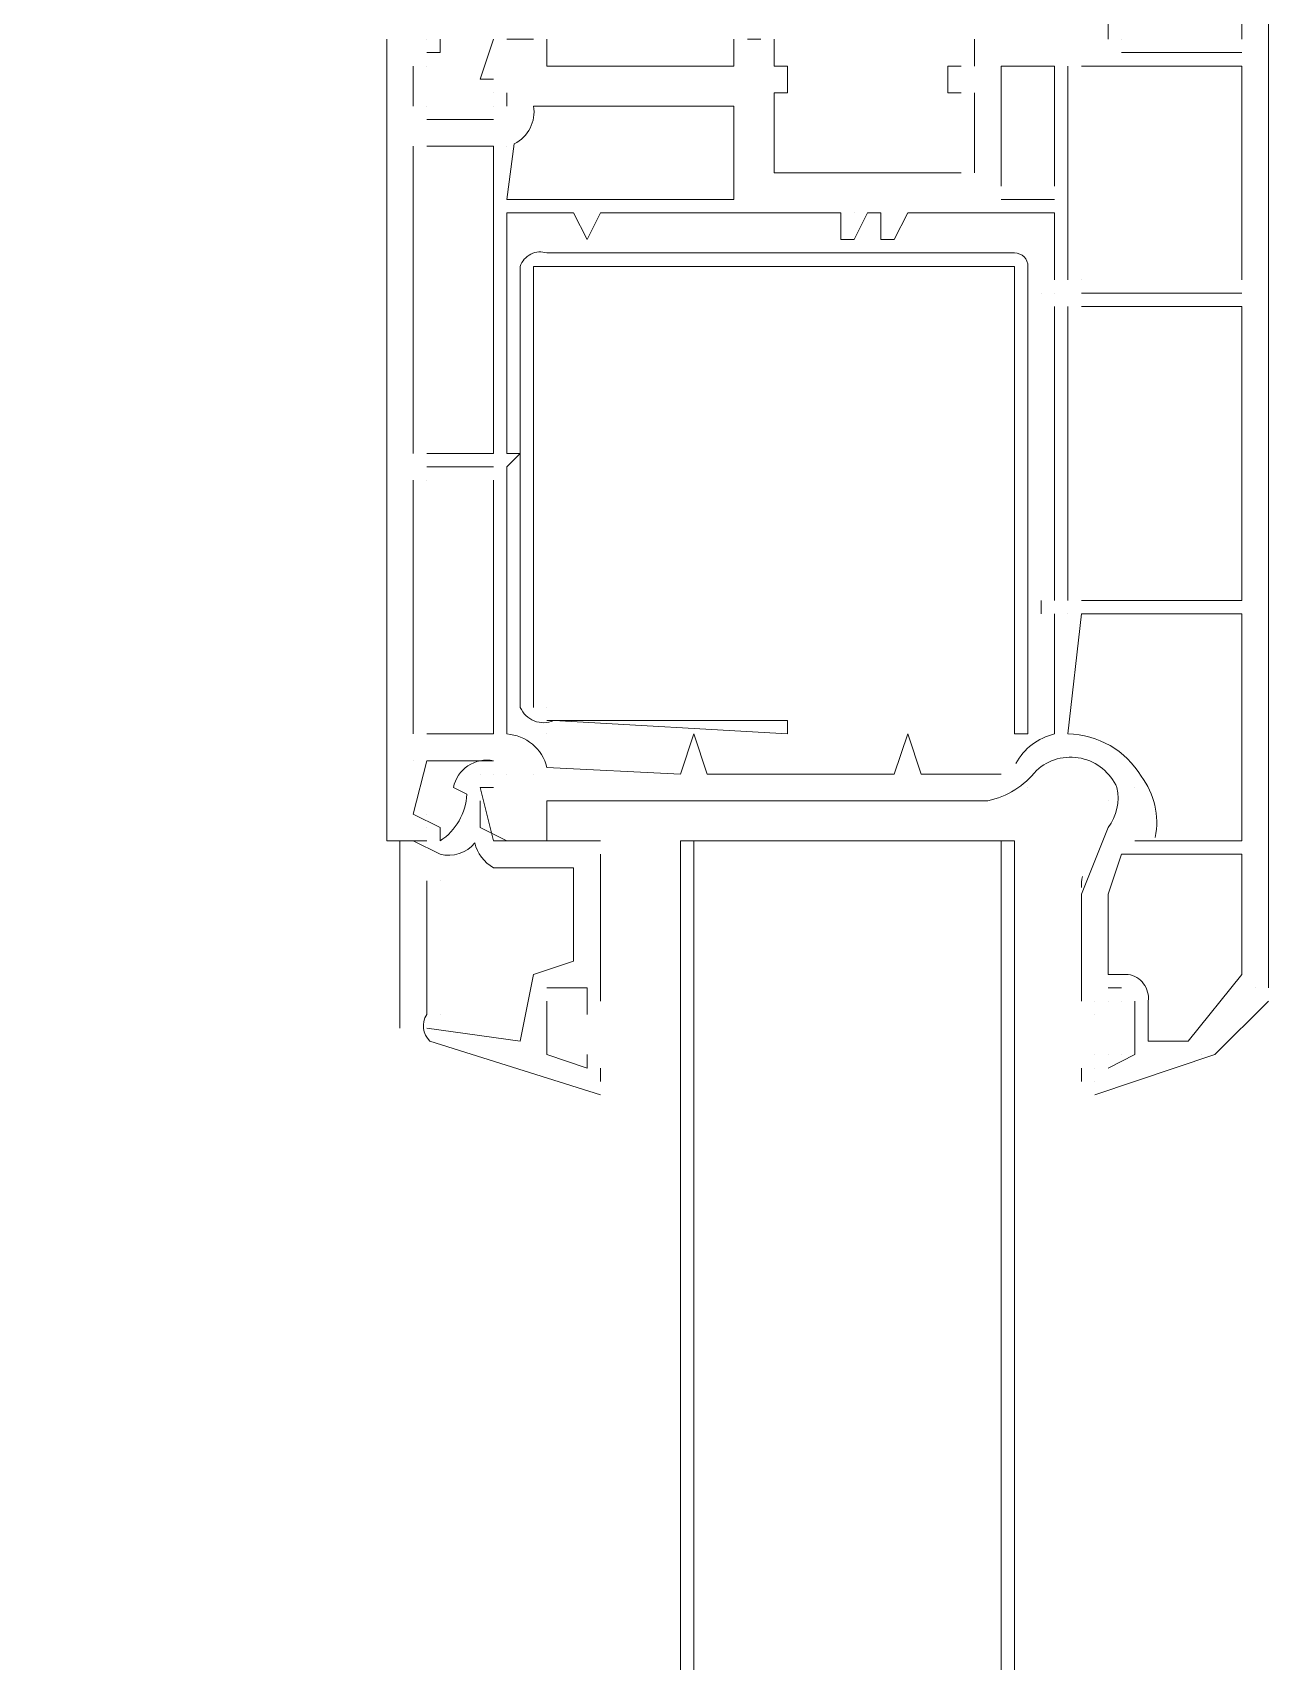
# Model space of a CAD drawing. Header units: millimetres. Extents: x 906 to 41302, y 848 to 28850.
# Drawn here: x 18358.4 to 18456.3, y 19678.2 to 19807.2 of the extents above; entities that cross this region are included whole.
import ezdxf

# ---------------------------------------------------------------- set-up
doc = ezdxf.new("R2010")
doc.units = ezdxf.units.MM
doc.layers.add('PDF_X-단위세대$및$주동평면도$A-DOOR', color=7, linetype='Continuous')

msp = doc.modelspace()

# ---------------------------------------------------------------- linework, layer by layer
at = {"layer": 'PDF_X-단위세대$및$주동평면도$A-DOOR', "lineweight": 5}
msp.add_lwpolyline([(17917.59, 19826.83), (17920.77, 19826.83), (17917.59, 19817.3), (17912.3, 19812.01), (17824.46, 19813.07), (17819.17, 19817.3), (17815.99, 19826.83, 0.377888), (18442, 19201.64)], format="xyb", dxfattribs=at)
at = {"layer": 'PDF_X-단위세대$및$주동평면도$A-DOOR', "lineweight": 9}
for points in [[(18444.64, 19817.3), (18446.76, 19817.3), (18446.76, 19823.65), (18449.94, 19822.6), (18454.17, 19818.36), (18454.17, 19806.72)], [(18456.29, 19731.58), (18456.29, 19818.36)], [(18443.59, 19806.72), (18443.59, 19816.25)], [(18386.44, 19806.72), (18386.44, 19743.22), (18389.61, 19743.22)], [(18386.44, 19806.72), (18386.44, 19806.72)], [(18390.67, 19806.72), (18390.67, 19805.66), (18389.61, 19805.66)], [(18389.61, 19806.72), (18389.61, 19806.72)], [(18390.67, 19806.72), (18390.67, 19806.72)], [(18394.9, 19806.72), (18393.84, 19803.55), (18394.9, 19803.55)], [(18394.9, 19806.72), (18394.9, 19806.72)], [(18398.08, 19806.72), (18395.96, 19806.72)], [(18395.96, 19806.72), (18395.96, 19806.72)], [(18398.08, 19806.72), (18398.08, 19806.72)], [(18413.95, 19806.72), (18413.95, 19804.6), (18399.14, 19804.6), (18399.14, 19806.72)], [(18399.14, 19806.72), (18399.14, 19806.72)], [(18413.95, 19806.72), (18413.95, 19806.72)], [(18416.07, 19806.72), (18415.01, 19806.72)], [(18415.01, 19806.72), (18415.01, 19806.72)], [(18416.07, 19806.72), (18416.07, 19806.72)], [(18417.13, 19806.72), (18417.13, 19804.6), (18418.19, 19804.6), (18418.19, 19802.49), (18417.13, 19802.49), (18417.13, 19796.14), (18431.94, 19796.14)], [(18417.13, 19806.72), (18417.13, 19806.72)], [(18433, 19806.72), (18433, 19804.6)], [(18433, 19806.72), (18433, 19806.72)], [(18443.59, 19806.72), (18443.59, 19806.72)], [(18444.64, 19806.72), (18444.64, 19806.72)], [(18454.17, 19806.72), (18454.17, 19806.72)], [(18389.61, 19805.66), (18389.61, 19805.66)], [(18390.67, 19805.66), (18390.67, 19805.66)], [(18454.17, 19805.66), (18444.64, 19805.66)], [(18444.64, 19805.66), (18444.64, 19805.66)], [(18454.17, 19805.66), (18454.17, 19805.66)], [(18388.55, 19801.43), (18388.55, 19804.6)], [(18388.55, 19804.6), (18388.55, 19804.6)], [(18389.61, 19804.6), (18389.61, 19804.6)], [(18399.14, 19804.6), (18399.14, 19804.6)], [(18413.95, 19804.6), (18413.95, 19804.6)], [(18417.13, 19804.6), (18417.13, 19804.6)], [(18418.19, 19804.6), (18418.19, 19804.6)], [(18431.94, 19804.6), (18430.89, 19804.6), (18430.89, 19802.49), (18431.94, 19802.49)], [(18430.89, 19804.6), (18430.89, 19804.6)], [(18431.94, 19804.6), (18431.94, 19804.6)], [(18433, 19804.6), (18433, 19804.6)], [(18439.35, 19795.08), (18439.35, 19804.6), (18435.12, 19804.6), (18435.12, 19795.08)], [(18435.12, 19804.6), (18435.12, 19804.6)], [(18439.35, 19804.6), (18439.35, 19804.6)], [(18440.41, 19787.67), (18440.41, 19804.6)], [(18440.41, 19804.6), (18440.41, 19804.6)], [(18441.47, 19804.6), (18454.17, 19804.6), (18454.17, 19787.67)], [(18441.47, 19804.6), (18441.47, 19804.6)], [(18441.47, 19804.6), (18441.47, 19804.6)], [(18454.17, 19804.6), (18454.17, 19804.6)], [(18393.84, 19803.55), (18393.84, 19803.55)], [(18394.9, 19803.55), (18394.9, 19803.55)], [(18388.55, 19801.43), (18388.55, 19801.43)], [(18389.61, 19801.43), (18389.61, 19801.43)], [(18394.9, 19802.49), (18394.9, 19802.49)], [(18394.9, 19801.43), (18394.9, 19801.43)], [(18395.96, 19802.49), (18395.96, 19801.43)], [(18395.96, 19802.49), (18395.96, 19802.49)], [(18395.96, 19801.43), (18395.96, 19801.43)], [(18398.08, 19801.43), (18398.08, 19801.43)], [(18413.95, 19801.43), (18413.95, 19801.43)], [(18417.13, 19802.49), (18417.13, 19802.49)], [(18418.19, 19802.49), (18418.19, 19802.49)], [(18430.89, 19802.49), (18430.89, 19802.49)], [(18431.94, 19802.49), (18431.94, 19802.49)], [(18433, 19802.49), (18433, 19796.14)], [(18433, 19802.49), (18433, 19802.49)], [(18394.9, 19800.37), (18389.61, 19800.37)], [(18389.61, 19800.37), (18389.61, 19800.37)], [(18394.9, 19800.37), (18394.9, 19800.37)], [(18388.55, 19773.91), (18388.55, 19798.25)], [(18388.55, 19798.25), (18388.55, 19798.25)], [(18389.61, 19798.25), (18394.9, 19798.25), (18394.9, 19773.91), (18389.61, 19773.91)], [(18389.61, 19798.25), (18389.61, 19798.25)], [(18394.9, 19798.25), (18394.9, 19798.25)], [(18395.96, 19798.25), (18395.96, 19798.25)], [(18417.13, 19796.14), (18417.13, 19796.14)], [(18431.94, 19796.14), (18431.94, 19796.14)], [(18433, 19796.14), (18433, 19796.14)], [(18413.95, 19795.08), (18413.95, 19795.08)], [(18435.12, 19795.08), (18435.12, 19795.08)], [(18439.35, 19795.08), (18439.35, 19795.08)], [(18395.96, 19794.02), (18395.96, 19794.02)], [(18413.95, 19794.02), (18413.95, 19794.02)], [(18439.35, 19794.02), (18435.12, 19794.02)], [(18435.12, 19794.02), (18435.12, 19794.02)], [(18439.35, 19794.02), (18439.35, 19794.02)], [(18395.96, 19792.96), (18395.96, 19792.96)], [(18401.25, 19792.96), (18401.25, 19792.96)], [(18403.37, 19792.96), (18403.37, 19792.96)], [(18421.36, 19792.96), (18421.36, 19792.96)], [(18422.42, 19792.96), (18422.42, 19792.96)], [(18423.48, 19792.96), (18423.48, 19792.96)], [(18424.54, 19792.96), (18424.54, 19792.96)], [(18425.59, 19792.96), (18425.59, 19792.96)], [(18427.71, 19792.96), (18427.71, 19792.96)], [(18439.35, 19792.96), (18439.35, 19792.96)], [(18399.14, 19789.79), (18399.14, 19789.79)], [(18402.31, 19790.85), (18402.31, 19790.85)], [(18422.42, 19790.85), (18422.42, 19790.85)], [(18423.48, 19790.85), (18423.48, 19790.85)], [(18425.59, 19790.85), (18425.59, 19790.85)], [(18426.65, 19790.85), (18426.65, 19790.85)], [(18436.18, 19789.79), (18436.18, 19789.79)], [(18397.02, 19788.73), (18397.02, 19788.73)], [(18398.08, 19788.73), (18398.08, 19788.73)], [(18399.14, 19788.73), (18399.14, 19788.73)], [(18436.18, 19788.73), (18436.18, 19788.73)], [(18437.24, 19788.73), (18437.24, 19788.73)], [(18439.35, 19787.67), (18439.35, 19787.67)], [(18440.41, 19787.67), (18440.41, 19787.67)], [(18441.47, 19787.67), (18441.47, 19787.67)], [(18454.17, 19787.67), (18454.17, 19787.67)], [(18438.29, 19786.61), (18438.29, 19786.61)], [(18438.29, 19786.61), (18438.29, 19786.61)], [(18439.35, 19786.61), (18439.35, 19786.61)], [(18439.35, 19786.61), (18439.35, 19786.61)], [(18439.35, 19786.61), (18439.35, 19786.61)], [(18454.17, 19786.61), (18441.47, 19786.61)], [(18441.47, 19786.61), (18441.47, 19786.61)], [(18454.17, 19786.61), (18454.17, 19786.61)], [(18439.35, 19785.55), (18439.35, 19762.27)], [(18439.35, 19785.55), (18439.35, 19785.55)], [(18440.41, 19762.27), (18440.41, 19785.55)], [(18440.41, 19785.55), (18440.41, 19785.55)], [(18441.47, 19762.27), (18454.17, 19762.27), (18454.17, 19785.55), (18441.47, 19785.55)], [(18441.47, 19785.55), (18441.47, 19785.55)], [(18454.17, 19785.55), (18454.17, 19785.55)], [(18388.55, 19773.91), (18388.55, 19773.91)], [(18389.61, 19773.91), (18389.61, 19773.91)], [(18389.61, 19772.85), (18394.9, 19772.85)], [(18389.61, 19772.85), (18389.61, 19772.85)], [(18394.9, 19773.91), (18394.9, 19773.91)], [(18394.9, 19773.91), (18394.9, 19773.91)], [(18394.9, 19772.85), (18394.9, 19772.85)], [(18395.96, 19773.91), (18395.96, 19773.91)], [(18395.96, 19772.85), (18395.96, 19772.85)], [(18397.02, 19773.91), (18397.02, 19773.91)], [(18397.02, 19772.85), (18397.02, 19772.85)], [(18388.55, 19751.69), (18388.55, 19771.8)], [(18388.55, 19771.8), (18388.55, 19771.8)], [(18389.61, 19771.8), (18389.61, 19771.8)], [(18389.61, 19751.69), (18394.9, 19751.69), (18394.9, 19771.8)], [(18394.9, 19771.8), (18394.9, 19771.8)], [(18395.96, 19771.8), (18395.96, 19771.8)], [(18438.29, 19762.27), (18438.29, 19761.21)], [(18438.29, 19762.27), (18438.29, 19762.27)], [(18439.35, 19762.27), (18439.35, 19762.27)], [(18440.41, 19762.27), (18440.41, 19762.27)], [(18441.47, 19762.27), (18441.47, 19762.27)], [(18454.17, 19762.27), (18454.17, 19762.27)], [(18438.29, 19761.21), (18438.29, 19761.21)], [(18439.35, 19761.21), (18439.35, 19761.21)], [(18440.41, 19761.21), (18440.41, 19761.21)], [(18441.47, 19761.21), (18441.47, 19761.21)], [(18454.17, 19761.21), (18454.17, 19761.21)], [(18397.02, 19753.8), (18397.02, 19753.8)], [(18398.08, 19753.8), (18398.08, 19753.8)], [(18399.14, 19753.8), (18399.14, 19753.8)], [(18399.14, 19752.75), (18399.14, 19752.75)], [(18418.19, 19752.75), (18418.19, 19752.75)], [(18388.55, 19751.69), (18388.55, 19751.69)], [(18389.61, 19751.69), (18389.61, 19751.69)], [(18394.9, 19751.69), (18394.9, 19751.69)], [(18395.96, 19751.69), (18395.96, 19751.69)], [(18399.14, 19751.69), (18399.14, 19751.69)], [(18410.78, 19751.69), (18410.78, 19751.69)], [(18427.71, 19751.69), (18427.71, 19751.69)], [(18436.18, 19751.69), (18436.18, 19751.69)], [(18437.24, 19751.69), (18437.24, 19751.69)], [(18439.35, 19751.69), (18439.35, 19751.69)], [(18440.41, 19751.69), (18440.41, 19751.69)], [(18388.55, 19749.57), (18388.55, 19749.57)], [(18389.61, 19749.57), (18389.61, 19749.57)], [(18393.84, 19749.57), (18393.84, 19749.57)], [(18393.84, 19748.51), (18393.84, 19748.51)], [(18394.9, 19749.57), (18394.9, 19749.57)], [(18394.9, 19748.51), (18394.9, 19748.51)], [(18394.9, 19748.51), (18394.9, 19748.51)], [(18395.96, 19748.51), (18395.96, 19748.51)], [(18395.96, 19748.51), (18395.96, 19748.51)], [(18398.08, 19748.51), (18398.08, 19748.51)], [(18409.72, 19748.51), (18409.72, 19748.51)], [(18411.84, 19748.51), (18411.84, 19748.51)], [(18426.65, 19748.51), (18426.65, 19748.51)], [(18428.77, 19748.51), (18428.77, 19748.51)], [(18435.12, 19748.51), (18435.12, 19748.51)], [(18394.9, 19747.45), (18393.84, 19747.45), (18394.9, 19743.22), (18403.37, 19743.22)], [(18393.84, 19747.45), (18393.84, 19747.45)], [(18393.84, 19747.45), (18393.84, 19747.45)], [(18394.9, 19747.45), (18394.9, 19747.45)], [(18437.24, 19747.45), (18437.24, 19747.45)], [(18445.7, 19747.45), (18445.7, 19747.45)], [(18393.84, 19746.4), (18393.84, 19746.4)], [(18399.14, 19746.4), (18399.14, 19746.4)], [(18416.07, 19746.4), (18416.07, 19746.4)], [(18417.13, 19746.4), (18417.13, 19746.4)], [(18434.06, 19746.4), (18434.06, 19746.4)], [(18443.59, 19746.4), (18443.59, 19746.4)], [(18388.55, 19745.34), (18388.55, 19745.34)], [(18389.61, 19745.34), (18389.61, 19745.34)], [(18386.44, 19743.22), (18386.44, 19743.22)], [(18387.49, 19743.22), (18387.49, 19743.22)], [(18389.61, 19744.28), (18389.61, 19744.28)], [(18389.61, 19743.22), (18389.61, 19743.22)], [(18390.67, 19744.28), (18390.67, 19744.28)], [(18390.67, 19743.22), (18390.67, 19743.22)], [(18390.67, 19743.22), (18390.67, 19743.22)], [(18390.67, 19743.22), (18390.67, 19743.22)], [(18394.9, 19743.22), (18394.9, 19743.22)], [(18395.96, 19743.22), (18395.96, 19743.22)], [(18398.08, 19743.22), (18398.08, 19743.22)], [(18398.08, 19743.22), (18398.08, 19743.22)], [(18399.14, 19743.22), (18399.14, 19743.22)], [(18443.59, 19744.28), (18443.59, 19744.28)], [(18445.7, 19743.22), (18445.7, 19743.22)], [(18454.17, 19743.22), (18454.17, 19743.22)], [(18403.37, 19742.16), (18403.37, 19742.16)], [(18403.37, 19730.52), (18403.37, 19742.16)], [(18444.64, 19742.16), (18444.64, 19742.16)], [(18454.17, 19742.16), (18454.17, 19742.16)], [(18454.17, 19741.1), (18454.17, 19741.1)], [(18390.67, 19740.05), (18390.67, 19740.05)], [(18441.47, 19738.99), (18441.47, 19738.99)], [(18443.59, 19738.99), (18443.59, 19738.99)], [(18401.25, 19733.7), (18401.25, 19733.7)], [(18398.08, 19732.64), (18398.08, 19732.64)], [(18402.31, 19729.46), (18402.31, 19731.58), (18399.14, 19731.58)], [(18402.31, 19731.58), (18402.31, 19731.58)], [(18443.59, 19732.64), (18443.59, 19732.64)], [(18443.59, 19731.58), (18444.64, 19731.58)], [(18443.59, 19731.58), (18443.59, 19731.58)], [(18444.64, 19732.64), (18444.64, 19732.64)], [(18444.64, 19731.58), (18444.64, 19731.58)], [(18454.17, 19732.64), (18454.17, 19732.64)], [(18455.23, 19731.58), (18455.23, 19731.58)], [(18456.29, 19731.58), (18456.29, 19731.58)], [(18399.14, 19730.52), (18399.14, 19730.52)], [(18399.14, 19730.52), (18399.14, 19726.29), (18402.31, 19725.23), (18402.31, 19726.29)], [(18402.31, 19730.52), (18402.31, 19730.52)], [(18441.47, 19730.52), (18441.47, 19730.52)], [(18442.53, 19730.52), (18442.53, 19730.52)], [(18442.53, 19723.11), (18452.05, 19726.29), (18456.29, 19730.52)], [(18442.53, 19730.52), (18442.53, 19730.52)], [(18443.59, 19730.52), (18443.59, 19730.52)], [(18445.7, 19730.52), (18445.7, 19726.29), (18443.59, 19725.23)], [(18444.64, 19730.52), (18444.64, 19730.52)], [(18445.7, 19730.52), (18445.7, 19730.52)], [(18446.76, 19730.52), (18446.76, 19730.52)], [(18456.29, 19730.52), (18456.29, 19730.52)], [(18390.67, 19729.46), (18390.67, 19729.46)], [(18402.31, 19729.46), (18402.31, 19729.46)], [(18442.53, 19729.46), (18442.53, 19729.46)], [(18397.02, 19727.35), (18397.02, 19727.35)], [(18446.76, 19727.35), (18446.76, 19727.35)], [(18449.94, 19727.35), (18449.94, 19727.35)], [(18399.14, 19726.29), (18399.14, 19726.29)], [(18402.31, 19726.29), (18402.31, 19726.29)], [(18402.31, 19725.23), (18402.31, 19725.23)], [(18402.31, 19725.23), (18402.31, 19725.23)], [(18403.37, 19725.23), (18403.37, 19724.17)], [(18441.47, 19725.23), (18441.47, 19724.17)], [(18441.47, 19725.23), (18441.47, 19725.23)], [(18442.53, 19726.29), (18442.53, 19726.29)], [(18442.53, 19726.29), (18442.53, 19726.29)], [(18442.53, 19725.23), (18442.53, 19725.23)], [(18443.59, 19726.29), (18443.59, 19726.29)], [(18443.59, 19725.23), (18443.59, 19725.23)], [(18444.64, 19726.29), (18444.64, 19726.29)], [(18445.7, 19726.29), (18445.7, 19726.29)], [(18450.99, 19726.29), (18450.99, 19726.29)], [(18452.05, 19726.29), (18452.05, 19726.29)], [(18403.37, 19724.17), (18403.37, 19724.17)], [(18441.47, 19724.17), (18441.47, 19724.17)], [(18442.53, 19724.17), (18442.53, 19724.17)], [(18442.53, 19723.11), (18442.53, 19723.11)]]:
    msp.add_lwpolyline(points, dxfattribs=at)
for points in [[(18396.55, 19798.43, 0.326664), (18398.08, 19801.43), (18413.95, 19801.43), (18413.95, 19794.02), (18395.96, 19794.02), (18396.55, 19798.43)], [(18435.12, 19748.51), (18428.77, 19748.51), (18427.71, 19751.69), (18426.65, 19748.51), (18411.84, 19748.51), (18410.78, 19751.69), (18409.72, 19748.51), (18399.14, 19749.04, 0.326664), (18395.96, 19751.69), (18395.96, 19772.85), (18397.02, 19773.91), (18395.96, 19773.91), (18395.96, 19792.96), (18401.25, 19792.96), (18402.31, 19790.85), (18403.37, 19792.96), (18422.42, 19792.96), (18422.42, 19790.85), (18423.48, 19790.85), (18424.54, 19792.96), (18425.59, 19792.96), (18425.59, 19790.85), (18426.65, 19790.85), (18427.71, 19792.96), (18439.35, 19792.96), (18439.35, 19787.67)], [(18399.14, 19752.75), (18418.19, 19752.75), (18418.19, 19751.69), (18399.67, 19752.75, -0.414215), (18397.02, 19753.8), (18397.02, 19788.73, -0.414215), (18399.14, 19789.79), (18436.18, 19789.79, -0.414215), (18437.24, 19788.73), (18437.24, 19751.69), (18436.18, 19751.69), (18436.18, 19788.73), (18398.08, 19788.73), (18398.08, 19753.8)], [(18439.35, 19761.21), (18439.35, 19751.69, 0.21556), (18436.28, 19749.35)], [(18447.32, 19743.5, 0.217517), (18446.21, 19748.34, 0.260906), (18440.41, 19751.69), (18441.47, 19761.21), (18454.17, 19761.21), (18454.17, 19743.22), (18445.7, 19743.22)], [(18393.84, 19746.4), (18393.84, 19744.28), (18395.96, 19743.22), (18399.14, 19743.22), (18399.14, 19746.4), (18416.07, 19746.4), (18417.13, 19746.4), (18434.06, 19746.4, 0.174777), (18437.91, 19748.8, -0.515162), (18444.29, 19747.44, -0.217671), (18443.59, 19744.28), (18441.47, 19738.99), (18441.47, 19730.52)], [(18389.61, 19728.4), (18397.02, 19727.35), (18398.08, 19732.64), (18401.25, 19733.7), (18401.25, 19741.1), (18394.9, 19741.1, -0.217441), (18393.43, 19743.07, -0.290021), (18390.67, 19742.16), (18388.55, 19743.22), (18387.49, 19743.22), (18387.49, 19728.4)], [(18454.17, 19742.16), (18444.64, 19742.16), (18443.59, 19738.99), (18443.59, 19732.64), (18445.17, 19732.64, -0.414215), (18446.76, 19730.52), (18446.76, 19727.35), (18449.94, 19727.35), (18454.17, 19732.64), (18454.17, 19742.16)], [(18403.37, 19723.11), (18389.87, 19727.37, -0.363981), (18389.61, 19729.46), (18389.61, 19740.05)]]:
    msp.add_lwpolyline(points, format="xyb", dxfattribs=at)
msp.add_lwpolyline([(18391.73, 19747.45), (18392.79, 19746.92, -0.238117), (18390.67, 19743.22), (18390.67, 19744.28), (18388.55, 19745.34), (18389.61, 19749.57), (18394.9, 19749.57, 0.414215)], format="xyb", close=True, dxfattribs=at)
for points in [[(18409.72, 19743.22), (18409.72, 19284.96), (18410.78, 19284.96), (18410.78, 19743.22)], [(18410.78, 19284.96), (18410.78, 19743.22), (18435.12, 19743.22), (18435.12, 19284.96)], [(18410.78, 19743.22), (18410.78, 19284.96), (18435.12, 19284.96), (18435.12, 19743.22)], [(18435.12, 19743.22), (18435.12, 19284.96), (18436.18, 19284.96), (18436.18, 19743.22)]]:
    msp.add_lwpolyline(points, close=True, dxfattribs=at)
msp.add_arc((18446.23, 19739.52), 4.76, 169.3917, 180.0004, dxfattribs=at)

doc.saveas('drawing.dxf')
